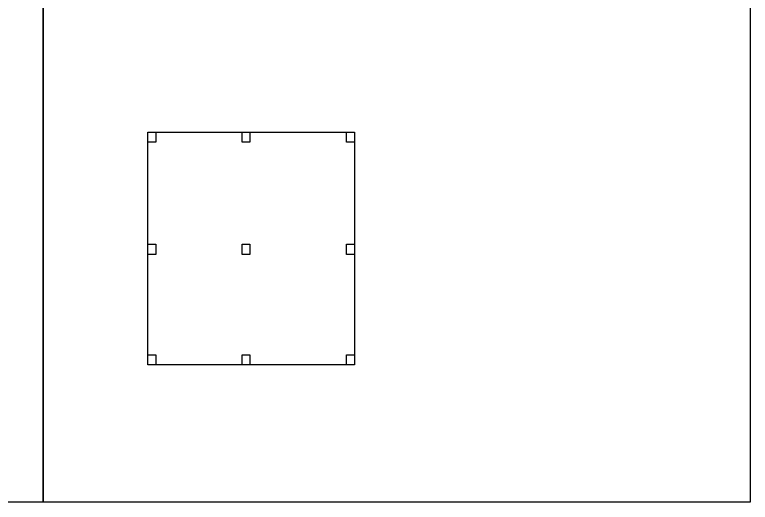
# Model space of a CAD drawing. Header units: millimetres. Extents: x 0 to 454357, y 0 to 194260.
# Drawn here: x 96945 to 118785, y 120010 to 134489 of the extents above; entities that cross this region are included whole.
import ezdxf

# ---------------------------------------------------------------- set-up
doc = ezdxf.new("R2010")
doc.units = ezdxf.units.MM
doc.layers.add('Column', color=7, linetype='Continuous', true_color=0xe60000)
doc.layers.add('Plan', color=80, linetype='Continuous')

msp = doc.modelspace()

# ---------------------------------------------------------------- linework, layer by layer
for points in [[(76785.2, 120010), (76785.2, 134860), (97785.2, 134860), (97785.2, 120010), (76785.2, 120010)], [(97785.2, 120010), (97785.2, 134860), (118785.2, 134860), (118785.2, 120010), (97785.2, 120010)]]:
    msp.add_lwpolyline(points, close=True)
at = {"layer": 'Column'}
for points in [[(101131, 131002.1), (101131, 130702.1), (100901, 130702.1), (100901, 131002.1)], [(103931, 131002.1), (103931, 130702.1), (103701, 130702.1), (103701, 131002.1)], [(107031, 131002.1), (107031, 130702.1), (106801, 130702.1), (106801, 131002.1)], [(101131, 127672.1), (101131, 127372.1), (100901, 127372.1), (100901, 127672.1)], [(103931, 127672.1), (103931, 127372.1), (103701, 127372.1), (103701, 127672.1)], [(107031, 127672.1), (107031, 127372.1), (106801, 127372.1), (106801, 127672.1)], [(101131, 124392.1), (101131, 124092.1), (100901, 124092.1), (100901, 124392.1)], [(103930.6, 124392.1), (103930.6, 124092.1), (103700.6, 124092.1), (103700.6, 124392.1)], [(107031, 124392.1), (107031, 124092.1), (106801, 124092.1), (106801, 124392.1)]]:
    msp.add_lwpolyline(points, close=True, dxfattribs=at)
at = {"layer": 'Plan'}
for p, q in [((100901, 131002.1), (107031, 131002.1)), ((100901, 124092.1), (100901, 131002.1)), ((107031, 131002.1), (107031, 124092.1)), ((107031, 124092.1), (100901, 124092.1))]:
    msp.add_line(p, q, dxfattribs=at)

doc.saveas('drawing.dxf')
